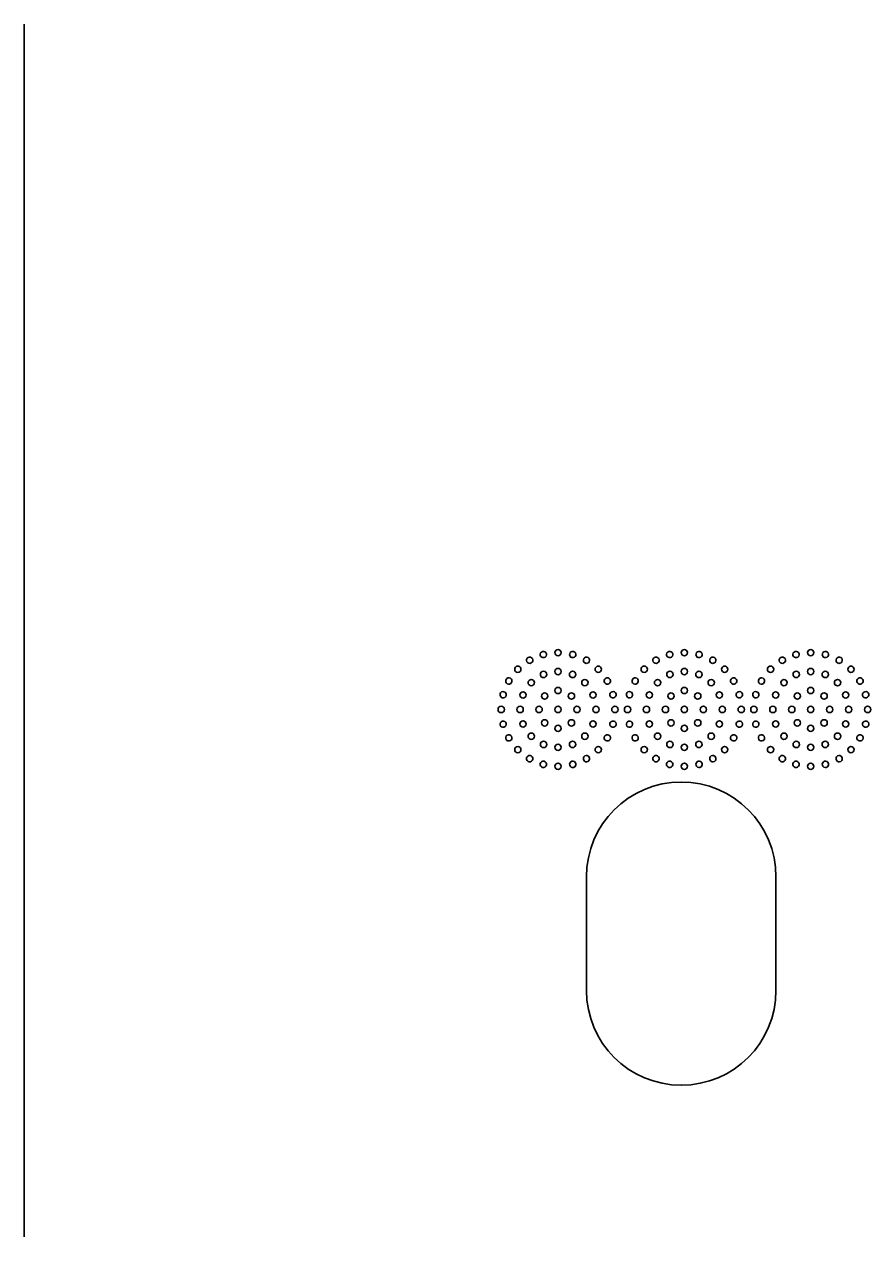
# Model space of a CAD drawing. Header units: inches. Extents: x 0 to 78.5, y 0 to 48.
# Drawn here: x 0 to 33.5, y 0 to 48 of the extents above; entities that cross this region are included whole.
import ezdxf

# ---------------------------------------------------------------- set-up
doc = ezdxf.new("R2010")
doc.units = ezdxf.units.IN
doc.header["$MEASUREMENT"] = 0
doc.layers.add('Layer 1', color=7, linetype='Continuous')

msp = doc.modelspace()

# ---------------------------------------------------------------- linework, layer by layer
at = {"layer": 'Layer 1', "color": 250, "lineweight": 35}
msp.add_lwpolyline([(0, 0), (0, 48)], dxfattribs=at)
for points, knots in [([(20.51, 23.169), (20.577, 23.187), (20.645, 23.147), (20.663, 23.081), (20.681, 23.014), (20.642, 22.945), (20.575, 22.928), (20.508, 22.91), (20.44, 22.949), (20.422, 23.016), (20.404, 23.083), (20.444, 23.151), (20.51, 23.169)], [0, 0, 0, 0, 1, 1, 1, 2, 2, 2, 3, 3, 3, 4, 4, 4, 4]), ([(21.125, 23.25), (21.194, 23.25), (21.25, 23.194), (21.25, 23.125), (21.25, 23.056), (21.194, 23), (21.125, 23), (21.056, 23), (21, 23.056), (21, 23.125), (21, 23.194), (21.056, 23.25), (21.125, 23.25)], [0, 0, 0, 0, 1, 1, 1, 2, 2, 2, 3, 3, 3, 4, 4, 4, 4]), ([(21.74, 23.169), (21.806, 23.151), (21.846, 23.083), (21.828, 23.016), (21.81, 22.949), (21.742, 22.91), (21.675, 22.928), (21.608, 22.945), (21.569, 23.014), (21.587, 23.081), (21.604, 23.147), (21.673, 23.187), (21.74, 23.169)], [0, 0, 0, 0, 1, 1, 1, 2, 2, 2, 3, 3, 3, 4, 4, 4, 4]), ([(25.51, 23.169), (25.577, 23.187), (25.645, 23.147), (25.663, 23.081), (25.681, 23.014), (25.642, 22.945), (25.575, 22.928), (25.508, 22.91), (25.44, 22.949), (25.422, 23.016), (25.404, 23.083), (25.444, 23.151), (25.51, 23.169)], [0, 0, 0, 0, 1, 1, 1, 2, 2, 2, 3, 3, 3, 4, 4, 4, 4]), ([(26.125, 23.25), (26.194, 23.25), (26.25, 23.194), (26.25, 23.125), (26.25, 23.056), (26.194, 23), (26.125, 23), (26.056, 23), (26, 23.056), (26, 23.125), (26, 23.194), (26.056, 23.25), (26.125, 23.25)], [0, 0, 0, 0, 1, 1, 1, 2, 2, 2, 3, 3, 3, 4, 4, 4, 4]), ([(26.74, 23.169), (26.806, 23.151), (26.846, 23.083), (26.828, 23.016), (26.81, 22.949), (26.742, 22.91), (26.675, 22.928), (26.608, 22.945), (26.569, 23.014), (26.587, 23.081), (26.604, 23.147), (26.673, 23.187), (26.74, 23.169)], [0, 0, 0, 0, 1, 1, 1, 2, 2, 2, 3, 3, 3, 4, 4, 4, 4]), ([(30.51, 23.169), (30.577, 23.187), (30.645, 23.147), (30.663, 23.081), (30.681, 23.014), (30.642, 22.945), (30.575, 22.928), (30.508, 22.91), (30.44, 22.949), (30.422, 23.016), (30.404, 23.083), (30.444, 23.151), (30.51, 23.169)], [0, 0, 0, 0, 1, 1, 1, 2, 2, 2, 3, 3, 3, 4, 4, 4, 4]), ([(31.125, 23.25), (31.194, 23.25), (31.25, 23.194), (31.25, 23.125), (31.25, 23.056), (31.194, 23), (31.125, 23), (31.056, 23), (31, 23.056), (31, 23.125), (31, 23.194), (31.056, 23.25), (31.125, 23.25)], [0, 0, 0, 0, 1, 1, 1, 2, 2, 2, 3, 3, 3, 4, 4, 4, 4]), ([(31.74, 23.169), (31.806, 23.151), (31.846, 23.083), (31.828, 23.016), (31.81, 22.949), (31.742, 22.91), (31.675, 22.928), (31.608, 22.945), (31.569, 23.014), (31.587, 23.081), (31.604, 23.147), (31.673, 23.187), (31.74, 23.169)], [0, 0, 0, 0, 1, 1, 1, 2, 2, 2, 3, 3, 3, 4, 4, 4, 4]), ([(19.446, 22.554), (19.494, 22.603), (19.574, 22.603), (19.622, 22.554), (19.671, 22.506), (19.671, 22.426), (19.622, 22.378), (19.574, 22.329), (19.494, 22.329), (19.446, 22.378), (19.397, 22.426), (19.397, 22.506), (19.446, 22.554)], [0, 0, 0, 0, 1, 1, 1, 2, 2, 2, 3, 3, 3, 4, 4, 4, 4]), ([(19.937, 22.932), (19.997, 22.966), (20.074, 22.946), (20.108, 22.886), (20.143, 22.826), (20.122, 22.75), (20.062, 22.715), (20.003, 22.681), (19.926, 22.701), (19.892, 22.761), (19.857, 22.821), (19.878, 22.897), (19.937, 22.932)], [0, 0, 0, 0, 1, 1, 1, 2, 2, 2, 3, 3, 3, 4, 4, 4, 4]), ([(22.312, 22.932), (22.372, 22.897), (22.393, 22.821), (22.358, 22.761), (22.324, 22.701), (22.247, 22.681), (22.187, 22.715), (22.128, 22.75), (22.107, 22.826), (22.142, 22.886), (22.176, 22.946), (22.253, 22.966), (22.312, 22.932)], [0, 0, 0, 0, 1, 1, 1, 2, 2, 2, 3, 3, 3, 4, 4, 4, 4]), ([(22.804, 22.554), (22.853, 22.506), (22.853, 22.426), (22.804, 22.378), (22.756, 22.329), (22.676, 22.329), (22.628, 22.378), (22.579, 22.426), (22.579, 22.506), (22.628, 22.554), (22.676, 22.603), (22.756, 22.603), (22.804, 22.554)], [0, 0, 0, 0, 1, 1, 1, 2, 2, 2, 3, 3, 3, 4, 4, 4, 4]), ([(24.446, 22.554), (24.494, 22.603), (24.574, 22.603), (24.622, 22.554), (24.671, 22.506), (24.671, 22.426), (24.622, 22.378), (24.574, 22.329), (24.494, 22.329), (24.446, 22.378), (24.397, 22.426), (24.397, 22.506), (24.446, 22.554)], [0, 0, 0, 0, 1, 1, 1, 2, 2, 2, 3, 3, 3, 4, 4, 4, 4]), ([(24.937, 22.932), (24.997, 22.966), (25.074, 22.946), (25.108, 22.886), (25.143, 22.826), (25.122, 22.75), (25.062, 22.715), (25.003, 22.681), (24.926, 22.701), (24.892, 22.761), (24.857, 22.821), (24.878, 22.897), (24.937, 22.932)], [0, 0, 0, 0, 1, 1, 1, 2, 2, 2, 3, 3, 3, 4, 4, 4, 4]), ([(27.312, 22.932), (27.372, 22.897), (27.393, 22.821), (27.358, 22.761), (27.324, 22.701), (27.247, 22.681), (27.187, 22.715), (27.128, 22.75), (27.107, 22.826), (27.142, 22.886), (27.176, 22.946), (27.253, 22.966), (27.312, 22.932)], [0, 0, 0, 0, 1, 1, 1, 2, 2, 2, 3, 3, 3, 4, 4, 4, 4]), ([(27.804, 22.554), (27.853, 22.506), (27.853, 22.426), (27.804, 22.378), (27.756, 22.329), (27.676, 22.329), (27.628, 22.378), (27.579, 22.426), (27.579, 22.506), (27.628, 22.554), (27.676, 22.603), (27.756, 22.603), (27.804, 22.554)], [0, 0, 0, 0, 1, 1, 1, 2, 2, 2, 3, 3, 3, 4, 4, 4, 4]), ([(29.446, 22.554), (29.494, 22.603), (29.574, 22.603), (29.622, 22.554), (29.671, 22.506), (29.671, 22.426), (29.622, 22.378), (29.574, 22.329), (29.494, 22.329), (29.446, 22.378), (29.397, 22.426), (29.397, 22.506), (29.446, 22.554)], [0, 0, 0, 0, 1, 1, 1, 2, 2, 2, 3, 3, 3, 4, 4, 4, 4]), ([(29.937, 22.932), (29.997, 22.966), (30.074, 22.946), (30.108, 22.886), (30.143, 22.826), (30.122, 22.75), (30.062, 22.715), (30.003, 22.681), (29.926, 22.701), (29.892, 22.761), (29.857, 22.821), (29.878, 22.897), (29.937, 22.932)], [0, 0, 0, 0, 1, 1, 1, 2, 2, 2, 3, 3, 3, 4, 4, 4, 4]), ([(32.312, 22.932), (32.372, 22.897), (32.393, 22.821), (32.358, 22.761), (32.324, 22.701), (32.247, 22.681), (32.187, 22.715), (32.128, 22.75), (32.107, 22.826), (32.142, 22.886), (32.176, 22.946), (32.253, 22.966), (32.312, 22.932)], [0, 0, 0, 0, 1, 1, 1, 2, 2, 2, 3, 3, 3, 4, 4, 4, 4]), ([(32.804, 22.554), (32.853, 22.506), (32.853, 22.426), (32.804, 22.378), (32.756, 22.329), (32.676, 22.329), (32.628, 22.378), (32.579, 22.426), (32.579, 22.506), (32.628, 22.554), (32.676, 22.603), (32.756, 22.603), (32.804, 22.554)], [0, 0, 0, 0, 1, 1, 1, 2, 2, 2, 3, 3, 3, 4, 4, 4, 4]), ([(19.068, 22.062), (19.103, 22.122), (19.179, 22.143), (19.239, 22.108), (19.299, 22.074), (19.319, 21.997), (19.285, 21.937), (19.25, 21.878), (19.174, 21.857), (19.114, 21.892), (19.054, 21.926), (19.034, 22.003), (19.068, 22.062)], [0, 0, 0, 0, 1, 1, 1, 2, 2, 2, 3, 3, 3, 4, 4, 4, 4]), ([(20.503, 22.376), (20.567, 22.403), (20.64, 22.372), (20.666, 22.309), (20.693, 22.245), (20.663, 22.172), (20.599, 22.145), (20.535, 22.119), (20.462, 22.149), (20.436, 22.213), (20.409, 22.277), (20.439, 22.35), (20.503, 22.376)], [0, 0, 0, 0, 1, 1, 1, 2, 2, 2, 3, 3, 3, 4, 4, 4, 4]), ([(21.125, 22.5), (21.194, 22.5), (21.25, 22.444), (21.25, 22.375), (21.25, 22.306), (21.194, 22.25), (21.125, 22.25), (21.056, 22.25), (21, 22.306), (21, 22.375), (21, 22.444), (21.056, 22.5), (21.125, 22.5)], [0, 0, 0, 0, 1, 1, 1, 2, 2, 2, 3, 3, 3, 4, 4, 4, 4]), ([(21.747, 22.376), (21.811, 22.35), (21.841, 22.277), (21.815, 22.213), (21.788, 22.149), (21.715, 22.119), (21.651, 22.145), (21.587, 22.172), (21.557, 22.245), (21.584, 22.309), (21.61, 22.372), (21.683, 22.403), (21.747, 22.376)], [0, 0, 0, 0, 1, 1, 1, 2, 2, 2, 3, 3, 3, 4, 4, 4, 4]), ([(23.182, 22.063), (23.216, 22.003), (23.196, 21.926), (23.136, 21.892), (23.076, 21.857), (23, 21.878), (22.965, 21.938), (22.931, 21.997), (22.951, 22.074), (23.011, 22.108), (23.071, 22.143), (23.147, 22.122), (23.182, 22.063)], [0, 0, 0, 0, 1, 1, 1, 2, 2, 2, 3, 3, 3, 4, 4, 4, 4]), ([(24.068, 22.062), (24.103, 22.122), (24.179, 22.143), (24.239, 22.108), (24.299, 22.074), (24.319, 21.997), (24.285, 21.937), (24.25, 21.878), (24.174, 21.857), (24.114, 21.892), (24.054, 21.926), (24.034, 22.003), (24.068, 22.062)], [0, 0, 0, 0, 1, 1, 1, 2, 2, 2, 3, 3, 3, 4, 4, 4, 4]), ([(25.503, 22.376), (25.567, 22.403), (25.64, 22.372), (25.666, 22.309), (25.693, 22.245), (25.663, 22.172), (25.599, 22.145), (25.535, 22.119), (25.462, 22.149), (25.436, 22.213), (25.409, 22.277), (25.439, 22.35), (25.503, 22.376)], [0, 0, 0, 0, 1, 1, 1, 2, 2, 2, 3, 3, 3, 4, 4, 4, 4]), ([(26.125, 22.5), (26.194, 22.5), (26.25, 22.444), (26.25, 22.375), (26.25, 22.306), (26.194, 22.25), (26.125, 22.25), (26.056, 22.25), (26, 22.306), (26, 22.375), (26, 22.444), (26.056, 22.5), (26.125, 22.5)], [0, 0, 0, 0, 1, 1, 1, 2, 2, 2, 3, 3, 3, 4, 4, 4, 4]), ([(26.747, 22.376), (26.811, 22.35), (26.841, 22.277), (26.815, 22.213), (26.788, 22.149), (26.715, 22.119), (26.651, 22.145), (26.587, 22.172), (26.557, 22.245), (26.584, 22.309), (26.61, 22.372), (26.683, 22.403), (26.747, 22.376)], [0, 0, 0, 0, 1, 1, 1, 2, 2, 2, 3, 3, 3, 4, 4, 4, 4]), ([(28.182, 22.063), (28.216, 22.003), (28.196, 21.926), (28.136, 21.892), (28.076, 21.857), (28, 21.878), (27.965, 21.938), (27.931, 21.997), (27.951, 22.074), (28.011, 22.108), (28.071, 22.143), (28.147, 22.122), (28.182, 22.063)], [0, 0, 0, 0, 1, 1, 1, 2, 2, 2, 3, 3, 3, 4, 4, 4, 4]), ([(29.068, 22.062), (29.103, 22.122), (29.179, 22.143), (29.239, 22.108), (29.299, 22.074), (29.319, 21.997), (29.285, 21.937), (29.25, 21.878), (29.174, 21.857), (29.114, 21.892), (29.054, 21.926), (29.034, 22.003), (29.068, 22.062)], [0, 0, 0, 0, 1, 1, 1, 2, 2, 2, 3, 3, 3, 4, 4, 4, 4]), ([(30.503, 22.376), (30.567, 22.403), (30.64, 22.372), (30.666, 22.309), (30.693, 22.245), (30.663, 22.172), (30.599, 22.145), (30.535, 22.119), (30.462, 22.149), (30.436, 22.213), (30.409, 22.277), (30.439, 22.35), (30.503, 22.376)], [0, 0, 0, 0, 1, 1, 1, 2, 2, 2, 3, 3, 3, 4, 4, 4, 4]), ([(31.125, 22.5), (31.194, 22.5), (31.25, 22.444), (31.25, 22.375), (31.25, 22.306), (31.194, 22.25), (31.125, 22.25), (31.056, 22.25), (31, 22.306), (31, 22.375), (31, 22.444), (31.056, 22.5), (31.125, 22.5)], [0, 0, 0, 0, 1, 1, 1, 2, 2, 2, 3, 3, 3, 4, 4, 4, 4]), ([(31.747, 22.376), (31.811, 22.35), (31.841, 22.277), (31.815, 22.213), (31.788, 22.149), (31.715, 22.119), (31.651, 22.145), (31.587, 22.172), (31.557, 22.245), (31.584, 22.309), (31.61, 22.372), (31.683, 22.403), (31.747, 22.376)], [0, 0, 0, 0, 1, 1, 1, 2, 2, 2, 3, 3, 3, 4, 4, 4, 4]), ([(33.182, 22.063), (33.216, 22.003), (33.196, 21.926), (33.136, 21.892), (33.076, 21.857), (33, 21.878), (32.965, 21.938), (32.931, 21.997), (32.951, 22.074), (33.011, 22.108), (33.071, 22.143), (33.147, 22.122), (33.182, 22.063)], [0, 0, 0, 0, 1, 1, 1, 2, 2, 2, 3, 3, 3, 4, 4, 4, 4]), ([(19.976, 22.024), (20.025, 22.073), (20.104, 22.073), (20.153, 22.024), (20.202, 21.975), (20.202, 21.896), (20.153, 21.847), (20.104, 21.798), (20.025, 21.798), (19.976, 21.847), (19.927, 21.896), (19.927, 21.975), (19.976, 22.024)], [0, 0, 0, 0, 1, 1, 1, 2, 2, 2, 3, 3, 3, 4, 4, 4, 4]), ([(21.125, 21.75), (21.194, 21.75), (21.25, 21.694), (21.25, 21.625), (21.25, 21.556), (21.194, 21.5), (21.125, 21.5), (21.056, 21.5), (21, 21.556), (21, 21.625), (21, 21.694), (21.056, 21.75), (21.125, 21.75)], [0, 0, 0, 0, 1, 1, 1, 2, 2, 2, 3, 3, 3, 4, 4, 4, 4]), ([(22.274, 22.024), (22.323, 21.975), (22.323, 21.896), (22.274, 21.847), (22.225, 21.798), (22.146, 21.798), (22.097, 21.847), (22.048, 21.896), (22.048, 21.975), (22.097, 22.024), (22.146, 22.073), (22.225, 22.073), (22.274, 22.024)], [0, 0, 0, 0, 1, 1, 1, 2, 2, 2, 3, 3, 3, 4, 4, 4, 4]), ([(24.976, 22.024), (25.025, 22.073), (25.104, 22.073), (25.153, 22.024), (25.202, 21.975), (25.202, 21.896), (25.153, 21.847), (25.104, 21.798), (25.025, 21.798), (24.976, 21.847), (24.927, 21.896), (24.927, 21.975), (24.976, 22.024)], [0, 0, 0, 0, 1, 1, 1, 2, 2, 2, 3, 3, 3, 4, 4, 4, 4]), ([(26.125, 21.75), (26.194, 21.75), (26.25, 21.694), (26.25, 21.625), (26.25, 21.556), (26.194, 21.5), (26.125, 21.5), (26.056, 21.5), (26, 21.556), (26, 21.625), (26, 21.694), (26.056, 21.75), (26.125, 21.75)], [0, 0, 0, 0, 1, 1, 1, 2, 2, 2, 3, 3, 3, 4, 4, 4, 4]), ([(27.274, 22.024), (27.323, 21.975), (27.323, 21.896), (27.274, 21.847), (27.225, 21.798), (27.146, 21.798), (27.097, 21.847), (27.048, 21.896), (27.048, 21.975), (27.097, 22.024), (27.146, 22.073), (27.225, 22.073), (27.274, 22.024)], [0, 0, 0, 0, 1, 1, 1, 2, 2, 2, 3, 3, 3, 4, 4, 4, 4]), ([(29.976, 22.024), (30.025, 22.073), (30.104, 22.073), (30.153, 22.024), (30.202, 21.975), (30.202, 21.896), (30.153, 21.847), (30.104, 21.798), (30.025, 21.798), (29.976, 21.847), (29.927, 21.896), (29.927, 21.975), (29.976, 22.024)], [0, 0, 0, 0, 1, 1, 1, 2, 2, 2, 3, 3, 3, 4, 4, 4, 4]), ([(31.125, 21.75), (31.194, 21.75), (31.25, 21.694), (31.25, 21.625), (31.25, 21.556), (31.194, 21.5), (31.125, 21.5), (31.056, 21.5), (31, 21.556), (31, 21.625), (31, 21.694), (31.056, 21.75), (31.125, 21.75)], [0, 0, 0, 0, 1, 1, 1, 2, 2, 2, 3, 3, 3, 4, 4, 4, 4]), ([(32.274, 22.024), (32.323, 21.975), (32.323, 21.896), (32.274, 21.847), (32.225, 21.798), (32.146, 21.798), (32.097, 21.847), (32.048, 21.896), (32.048, 21.975), (32.097, 22.024), (32.146, 22.073), (32.225, 22.073), (32.274, 22.024)], [0, 0, 0, 0, 1, 1, 1, 2, 2, 2, 3, 3, 3, 4, 4, 4, 4]), ([(18.831, 21.49), (18.849, 21.556), (18.917, 21.596), (18.984, 21.578), (19.051, 21.56), (19.09, 21.492), (19.072, 21.425), (19.055, 21.358), (18.986, 21.319), (18.919, 21.337), (18.853, 21.354), (18.813, 21.423), (18.831, 21.49)], [0, 0, 0, 0, 1, 1, 1, 2, 2, 2, 3, 3, 3, 4, 4, 4, 4]), ([(19.624, 21.497), (19.65, 21.561), (19.723, 21.591), (19.787, 21.564), (19.851, 21.538), (19.881, 21.465), (19.855, 21.401), (19.828, 21.337), (19.755, 21.307), (19.691, 21.334), (19.628, 21.36), (19.597, 21.433), (19.624, 21.497)], [0, 0, 0, 0, 1, 1, 1, 2, 2, 2, 3, 3, 3, 4, 4, 4, 4]), ([(20.506, 21.494), (20.555, 21.543), (20.634, 21.543), (20.683, 21.494), (20.732, 21.445), (20.732, 21.366), (20.683, 21.317), (20.634, 21.268), (20.555, 21.268), (20.506, 21.317), (20.457, 21.366), (20.457, 21.445), (20.506, 21.494)], [0, 0, 0, 0, 1, 1, 1, 2, 2, 2, 3, 3, 3, 4, 4, 4, 4]), ([(21.744, 21.494), (21.793, 21.445), (21.793, 21.366), (21.744, 21.317), (21.695, 21.268), (21.616, 21.268), (21.567, 21.317), (21.518, 21.366), (21.518, 21.445), (21.567, 21.494), (21.616, 21.543), (21.695, 21.543), (21.744, 21.494)], [0, 0, 0, 0, 1, 1, 1, 2, 2, 2, 3, 3, 3, 4, 4, 4, 4]), ([(22.626, 21.497), (22.653, 21.433), (22.622, 21.36), (22.559, 21.334), (22.495, 21.307), (22.422, 21.337), (22.395, 21.401), (22.369, 21.465), (22.399, 21.538), (22.463, 21.564), (22.527, 21.591), (22.6, 21.561), (22.626, 21.497)], [0, 0, 0, 0, 1, 1, 1, 2, 2, 2, 3, 3, 3, 4, 4, 4, 4]), ([(23.419, 21.49), (23.437, 21.423), (23.397, 21.354), (23.331, 21.337), (23.264, 21.319), (23.195, 21.358), (23.178, 21.425), (23.16, 21.492), (23.199, 21.56), (23.266, 21.578), (23.333, 21.596), (23.401, 21.556), (23.419, 21.49)], [0, 0, 0, 0, 1, 1, 1, 2, 2, 2, 3, 3, 3, 4, 4, 4, 4]), ([(23.831, 21.49), (23.849, 21.556), (23.917, 21.596), (23.984, 21.578), (24.051, 21.56), (24.09, 21.492), (24.072, 21.425), (24.055, 21.358), (23.986, 21.319), (23.919, 21.337), (23.853, 21.354), (23.813, 21.423), (23.831, 21.49)], [0, 0, 0, 0, 1, 1, 1, 2, 2, 2, 3, 3, 3, 4, 4, 4, 4]), ([(24.624, 21.497), (24.65, 21.561), (24.723, 21.591), (24.787, 21.564), (24.851, 21.538), (24.881, 21.465), (24.855, 21.401), (24.828, 21.337), (24.755, 21.307), (24.691, 21.334), (24.628, 21.36), (24.597, 21.433), (24.624, 21.497)], [0, 0, 0, 0, 1, 1, 1, 2, 2, 2, 3, 3, 3, 4, 4, 4, 4]), ([(25.506, 21.494), (25.555, 21.543), (25.634, 21.543), (25.683, 21.494), (25.732, 21.445), (25.732, 21.366), (25.683, 21.317), (25.634, 21.268), (25.555, 21.268), (25.506, 21.317), (25.457, 21.366), (25.457, 21.445), (25.506, 21.494)], [0, 0, 0, 0, 1, 1, 1, 2, 2, 2, 3, 3, 3, 4, 4, 4, 4]), ([(26.744, 21.494), (26.793, 21.445), (26.793, 21.366), (26.744, 21.317), (26.695, 21.268), (26.616, 21.268), (26.567, 21.317), (26.518, 21.366), (26.518, 21.445), (26.567, 21.494), (26.616, 21.543), (26.695, 21.543), (26.744, 21.494)], [0, 0, 0, 0, 1, 1, 1, 2, 2, 2, 3, 3, 3, 4, 4, 4, 4]), ([(27.626, 21.497), (27.653, 21.433), (27.622, 21.36), (27.559, 21.334), (27.495, 21.307), (27.422, 21.337), (27.395, 21.401), (27.369, 21.465), (27.399, 21.538), (27.463, 21.564), (27.527, 21.591), (27.6, 21.561), (27.626, 21.497)], [0, 0, 0, 0, 1, 1, 1, 2, 2, 2, 3, 3, 3, 4, 4, 4, 4]), ([(28.419, 21.49), (28.437, 21.423), (28.397, 21.354), (28.331, 21.337), (28.264, 21.319), (28.195, 21.358), (28.178, 21.425), (28.16, 21.492), (28.199, 21.56), (28.266, 21.578), (28.333, 21.596), (28.401, 21.556), (28.419, 21.49)], [0, 0, 0, 0, 1, 1, 1, 2, 2, 2, 3, 3, 3, 4, 4, 4, 4]), ([(28.831, 21.49), (28.849, 21.556), (28.917, 21.596), (28.984, 21.578), (29.051, 21.56), (29.09, 21.492), (29.072, 21.425), (29.055, 21.358), (28.986, 21.319), (28.919, 21.337), (28.853, 21.354), (28.813, 21.423), (28.831, 21.49)], [0, 0, 0, 0, 1, 1, 1, 2, 2, 2, 3, 3, 3, 4, 4, 4, 4]), ([(29.624, 21.497), (29.65, 21.561), (29.723, 21.591), (29.787, 21.564), (29.851, 21.538), (29.881, 21.465), (29.855, 21.401), (29.828, 21.337), (29.755, 21.307), (29.691, 21.334), (29.628, 21.36), (29.597, 21.433), (29.624, 21.497)], [0, 0, 0, 0, 1, 1, 1, 2, 2, 2, 3, 3, 3, 4, 4, 4, 4]), ([(30.506, 21.494), (30.555, 21.543), (30.634, 21.543), (30.683, 21.494), (30.732, 21.445), (30.732, 21.366), (30.683, 21.317), (30.634, 21.268), (30.555, 21.268), (30.506, 21.317), (30.457, 21.366), (30.457, 21.445), (30.506, 21.494)], [0, 0, 0, 0, 1, 1, 1, 2, 2, 2, 3, 3, 3, 4, 4, 4, 4]), ([(31.744, 21.494), (31.793, 21.445), (31.793, 21.366), (31.744, 21.317), (31.695, 21.268), (31.616, 21.268), (31.567, 21.317), (31.518, 21.366), (31.518, 21.445), (31.567, 21.494), (31.616, 21.543), (31.695, 21.543), (31.744, 21.494)], [0, 0, 0, 0, 1, 1, 1, 2, 2, 2, 3, 3, 3, 4, 4, 4, 4]), ([(32.626, 21.497), (32.653, 21.433), (32.622, 21.36), (32.559, 21.334), (32.495, 21.307), (32.422, 21.337), (32.395, 21.401), (32.369, 21.465), (32.399, 21.538), (32.463, 21.564), (32.527, 21.591), (32.6, 21.561), (32.626, 21.497)], [0, 0, 0, 0, 1, 1, 1, 2, 2, 2, 3, 3, 3, 4, 4, 4, 4]), ([(33.419, 21.49), (33.437, 21.423), (33.397, 21.354), (33.331, 21.337), (33.264, 21.319), (33.195, 21.358), (33.178, 21.425), (33.16, 21.492), (33.199, 21.56), (33.266, 21.578), (33.333, 21.596), (33.401, 21.556), (33.419, 21.49)], [0, 0, 0, 0, 1, 1, 1, 2, 2, 2, 3, 3, 3, 4, 4, 4, 4]), ([(18.75, 20.875), (18.75, 20.944), (18.806, 21), (18.875, 21), (18.944, 21), (19, 20.944), (19, 20.875), (19, 20.806), (18.944, 20.75), (18.875, 20.75), (18.806, 20.75), (18.75, 20.806), (18.75, 20.875)], [0, 0, 0, 0, 1, 1, 1, 2, 2, 2, 3, 3, 3, 4, 4, 4, 4]), ([(19.5, 20.875), (19.5, 20.944), (19.556, 21), (19.625, 21), (19.694, 21), (19.75, 20.944), (19.75, 20.875), (19.75, 20.806), (19.694, 20.75), (19.625, 20.75), (19.556, 20.75), (19.5, 20.806), (19.5, 20.875)], [0, 0, 0, 0, 1, 1, 1, 2, 2, 2, 3, 3, 3, 4, 4, 4, 4]), ([(20.25, 20.875), (20.25, 20.944), (20.306, 21), (20.375, 21), (20.444, 21), (20.5, 20.944), (20.5, 20.875), (20.5, 20.806), (20.444, 20.75), (20.375, 20.75), (20.306, 20.75), (20.25, 20.806), (20.25, 20.875)], [0, 0, 0, 0, 1, 1, 1, 2, 2, 2, 3, 3, 3, 4, 4, 4, 4]), ([(21.25, 20.875), (21.25, 20.806), (21.194, 20.75), (21.125, 20.75), (21.056, 20.75), (21, 20.806), (21, 20.875), (21, 20.944), (21.056, 21), (21.125, 21), (21.194, 21), (21.25, 20.944), (21.25, 20.875)], [0, 0, 0, 0, 1, 1, 1, 2, 2, 2, 3, 3, 3, 4, 4, 4, 4]), ([(22, 20.875), (22, 20.806), (21.944, 20.75), (21.875, 20.75), (21.806, 20.75), (21.75, 20.806), (21.75, 20.875), (21.75, 20.944), (21.806, 21), (21.875, 21), (21.944, 21), (22, 20.944), (22, 20.875)], [0, 0, 0, 0, 1, 1, 1, 2, 2, 2, 3, 3, 3, 4, 4, 4, 4]), ([(22.75, 20.875), (22.75, 20.806), (22.694, 20.75), (22.625, 20.75), (22.556, 20.75), (22.5, 20.806), (22.5, 20.875), (22.5, 20.944), (22.556, 21), (22.625, 21), (22.694, 21), (22.75, 20.944), (22.75, 20.875)], [0, 0, 0, 0, 1, 1, 1, 2, 2, 2, 3, 3, 3, 4, 4, 4, 4]), ([(22.75, 20.875), (22.75, 20.806), (22.694, 20.75), (22.625, 20.75), (22.556, 20.75), (22.5, 20.806), (22.5, 20.875), (22.5, 20.944), (22.556, 21), (22.625, 21), (22.694, 21), (22.75, 20.944), (22.75, 20.875)], [0, 0, 0, 0, 1, 1, 1, 2, 2, 2, 3, 3, 3, 4, 4, 4, 4]), ([(23.5, 20.875), (23.5, 20.806), (23.444, 20.75), (23.375, 20.75), (23.306, 20.75), (23.25, 20.806), (23.25, 20.875), (23.25, 20.944), (23.306, 21), (23.375, 21), (23.444, 21), (23.5, 20.944), (23.5, 20.875)], [0, 0, 0, 0, 1, 1, 1, 2, 2, 2, 3, 3, 3, 4, 4, 4, 4]), ([(23.75, 20.875), (23.75, 20.944), (23.806, 21), (23.875, 21), (23.944, 21), (24, 20.944), (24, 20.875), (24, 20.806), (23.944, 20.75), (23.875, 20.75), (23.806, 20.75), (23.75, 20.806), (23.75, 20.875)], [0, 0, 0, 0, 1, 1, 1, 2, 2, 2, 3, 3, 3, 4, 4, 4, 4]), ([(24.5, 20.875), (24.5, 20.944), (24.556, 21), (24.625, 21), (24.694, 21), (24.75, 20.944), (24.75, 20.875), (24.75, 20.806), (24.694, 20.75), (24.625, 20.75), (24.556, 20.75), (24.5, 20.806), (24.5, 20.875)], [0, 0, 0, 0, 1, 1, 1, 2, 2, 2, 3, 3, 3, 4, 4, 4, 4]), ([(25.25, 20.875), (25.25, 20.944), (25.306, 21), (25.375, 21), (25.444, 21), (25.5, 20.944), (25.5, 20.875), (25.5, 20.806), (25.444, 20.75), (25.375, 20.75), (25.306, 20.75), (25.25, 20.806), (25.25, 20.875)], [0, 0, 0, 0, 1, 1, 1, 2, 2, 2, 3, 3, 3, 4, 4, 4, 4]), ([(26.25, 20.875), (26.25, 20.806), (26.194, 20.75), (26.125, 20.75), (26.056, 20.75), (26, 20.806), (26, 20.875), (26, 20.944), (26.056, 21), (26.125, 21), (26.194, 21), (26.25, 20.944), (26.25, 20.875)], [0, 0, 0, 0, 1, 1, 1, 2, 2, 2, 3, 3, 3, 4, 4, 4, 4]), ([(27, 20.875), (27, 20.806), (26.944, 20.75), (26.875, 20.75), (26.806, 20.75), (26.75, 20.806), (26.75, 20.875), (26.75, 20.944), (26.806, 21), (26.875, 21), (26.944, 21), (27, 20.944), (27, 20.875)], [0, 0, 0, 0, 1, 1, 1, 2, 2, 2, 3, 3, 3, 4, 4, 4, 4]), ([(27.75, 20.875), (27.75, 20.806), (27.694, 20.75), (27.625, 20.75), (27.556, 20.75), (27.5, 20.806), (27.5, 20.875), (27.5, 20.944), (27.556, 21), (27.625, 21), (27.694, 21), (27.75, 20.944), (27.75, 20.875)], [0, 0, 0, 0, 1, 1, 1, 2, 2, 2, 3, 3, 3, 4, 4, 4, 4]), ([(27.75, 20.875), (27.75, 20.806), (27.694, 20.75), (27.625, 20.75), (27.556, 20.75), (27.5, 20.806), (27.5, 20.875), (27.5, 20.944), (27.556, 21), (27.625, 21), (27.694, 21), (27.75, 20.944), (27.75, 20.875)], [0, 0, 0, 0, 1, 1, 1, 2, 2, 2, 3, 3, 3, 4, 4, 4, 4]), ([(28.5, 20.875), (28.5, 20.806), (28.444, 20.75), (28.375, 20.75), (28.306, 20.75), (28.25, 20.806), (28.25, 20.875), (28.25, 20.944), (28.306, 21), (28.375, 21), (28.444, 21), (28.5, 20.944), (28.5, 20.875)], [0, 0, 0, 0, 1, 1, 1, 2, 2, 2, 3, 3, 3, 4, 4, 4, 4]), ([(28.75, 20.875), (28.75, 20.944), (28.806, 21), (28.875, 21), (28.944, 21), (29, 20.944), (29, 20.875), (29, 20.806), (28.944, 20.75), (28.875, 20.75), (28.806, 20.75), (28.75, 20.806), (28.75, 20.875)], [0, 0, 0, 0, 1, 1, 1, 2, 2, 2, 3, 3, 3, 4, 4, 4, 4]), ([(29.5, 20.875), (29.5, 20.944), (29.556, 21), (29.625, 21), (29.694, 21), (29.75, 20.944), (29.75, 20.875), (29.75, 20.806), (29.694, 20.75), (29.625, 20.75), (29.556, 20.75), (29.5, 20.806), (29.5, 20.875)], [0, 0, 0, 0, 1, 1, 1, 2, 2, 2, 3, 3, 3, 4, 4, 4, 4]), ([(30.25, 20.875), (30.25, 20.944), (30.306, 21), (30.375, 21), (30.444, 21), (30.5, 20.944), (30.5, 20.875), (30.5, 20.806), (30.444, 20.75), (30.375, 20.75), (30.306, 20.75), (30.25, 20.806), (30.25, 20.875)], [0, 0, 0, 0, 1, 1, 1, 2, 2, 2, 3, 3, 3, 4, 4, 4, 4]), ([(31.25, 20.875), (31.25, 20.806), (31.194, 20.75), (31.125, 20.75), (31.056, 20.75), (31, 20.806), (31, 20.875), (31, 20.944), (31.056, 21), (31.125, 21), (31.194, 21), (31.25, 20.944), (31.25, 20.875)], [0, 0, 0, 0, 1, 1, 1, 2, 2, 2, 3, 3, 3, 4, 4, 4, 4]), ([(32, 20.875), (32, 20.806), (31.944, 20.75), (31.875, 20.75), (31.806, 20.75), (31.75, 20.806), (31.75, 20.875), (31.75, 20.944), (31.806, 21), (31.875, 21), (31.944, 21), (32, 20.944), (32, 20.875)], [0, 0, 0, 0, 1, 1, 1, 2, 2, 2, 3, 3, 3, 4, 4, 4, 4]), ([(32.75, 20.875), (32.75, 20.806), (32.694, 20.75), (32.625, 20.75), (32.556, 20.75), (32.5, 20.806), (32.5, 20.875), (32.5, 20.944), (32.556, 21), (32.625, 21), (32.694, 21), (32.75, 20.944), (32.75, 20.875)], [0, 0, 0, 0, 1, 1, 1, 2, 2, 2, 3, 3, 3, 4, 4, 4, 4]), ([(32.75, 20.875), (32.75, 20.806), (32.694, 20.75), (32.625, 20.75), (32.556, 20.75), (32.5, 20.806), (32.5, 20.875), (32.5, 20.944), (32.556, 21), (32.625, 21), (32.694, 21), (32.75, 20.944), (32.75, 20.875)], [0, 0, 0, 0, 1, 1, 1, 2, 2, 2, 3, 3, 3, 4, 4, 4, 4]), ([(33.5, 20.875), (33.5, 20.806), (33.444, 20.75), (33.375, 20.75), (33.306, 20.75), (33.25, 20.806), (33.25, 20.875), (33.25, 20.944), (33.306, 21), (33.375, 21), (33.444, 21), (33.5, 20.944), (33.5, 20.875)], [0, 0, 0, 0, 1, 1, 1, 2, 2, 2, 3, 3, 3, 4, 4, 4, 4]), ([(18.831, 20.26), (18.813, 20.327), (18.853, 20.395), (18.919, 20.413), (18.986, 20.431), (19.055, 20.392), (19.072, 20.325), (19.09, 20.258), (19.051, 20.19), (18.984, 20.172), (18.917, 20.154), (18.849, 20.194), (18.831, 20.26)], [0, 0, 0, 0, 1, 1, 1, 2, 2, 2, 3, 3, 3, 4, 4, 4, 4]), ([(19.624, 20.253), (19.597, 20.317), (19.628, 20.39), (19.691, 20.416), (19.755, 20.443), (19.828, 20.413), (19.855, 20.349), (19.881, 20.285), (19.851, 20.212), (19.787, 20.186), (19.723, 20.159), (19.65, 20.189), (19.624, 20.253)], [0, 0, 0, 0, 1, 1, 1, 2, 2, 2, 3, 3, 3, 4, 4, 4, 4]), ([(20.506, 20.256), (20.457, 20.305), (20.457, 20.384), (20.506, 20.433), (20.555, 20.482), (20.634, 20.482), (20.683, 20.433), (20.732, 20.384), (20.732, 20.305), (20.683, 20.256), (20.634, 20.207), (20.555, 20.207), (20.506, 20.256)], [0, 0, 0, 0, 1, 1, 1, 2, 2, 2, 3, 3, 3, 4, 4, 4, 4]), ([(21.125, 20), (21.056, 20), (21, 20.056), (21, 20.125), (21, 20.194), (21.056, 20.25), (21.125, 20.25), (21.194, 20.25), (21.25, 20.194), (21.25, 20.125), (21.25, 20.056), (21.194, 20), (21.125, 20)], [0, 0, 0, 0, 1, 1, 1, 2, 2, 2, 3, 3, 3, 4, 4, 4, 4]), ([(21.744, 20.256), (21.695, 20.207), (21.616, 20.207), (21.567, 20.256), (21.518, 20.305), (21.518, 20.384), (21.567, 20.433), (21.616, 20.482), (21.695, 20.482), (21.744, 20.433), (21.793, 20.384), (21.793, 20.305), (21.744, 20.256)], [0, 0, 0, 0, 1, 1, 1, 2, 2, 2, 3, 3, 3, 4, 4, 4, 4]), ([(22.626, 20.253), (22.6, 20.189), (22.527, 20.159), (22.463, 20.185), (22.399, 20.212), (22.369, 20.285), (22.395, 20.349), (22.422, 20.413), (22.495, 20.443), (22.559, 20.416), (22.622, 20.39), (22.653, 20.317), (22.626, 20.253)], [0, 0, 0, 0, 1, 1, 1, 2, 2, 2, 3, 3, 3, 4, 4, 4, 4]), ([(23.419, 20.26), (23.401, 20.194), (23.333, 20.154), (23.266, 20.172), (23.199, 20.19), (23.16, 20.258), (23.178, 20.325), (23.195, 20.392), (23.264, 20.431), (23.331, 20.413), (23.397, 20.396), (23.437, 20.327), (23.419, 20.26)], [0, 0, 0, 0, 1, 1, 1, 2, 2, 2, 3, 3, 3, 4, 4, 4, 4]), ([(23.831, 20.26), (23.813, 20.327), (23.853, 20.395), (23.919, 20.413), (23.986, 20.431), (24.055, 20.392), (24.072, 20.325), (24.09, 20.258), (24.051, 20.19), (23.984, 20.172), (23.917, 20.154), (23.849, 20.194), (23.831, 20.26)], [0, 0, 0, 0, 1, 1, 1, 2, 2, 2, 3, 3, 3, 4, 4, 4, 4]), ([(24.624, 20.253), (24.597, 20.317), (24.628, 20.39), (24.691, 20.416), (24.755, 20.443), (24.828, 20.413), (24.855, 20.349), (24.881, 20.285), (24.851, 20.212), (24.787, 20.186), (24.723, 20.159), (24.65, 20.189), (24.624, 20.253)], [0, 0, 0, 0, 1, 1, 1, 2, 2, 2, 3, 3, 3, 4, 4, 4, 4]), ([(25.506, 20.256), (25.457, 20.305), (25.457, 20.384), (25.506, 20.433), (25.555, 20.482), (25.634, 20.482), (25.683, 20.433), (25.732, 20.384), (25.732, 20.305), (25.683, 20.256), (25.634, 20.207), (25.555, 20.207), (25.506, 20.256)], [0, 0, 0, 0, 1, 1, 1, 2, 2, 2, 3, 3, 3, 4, 4, 4, 4]), ([(26.125, 20), (26.056, 20), (26, 20.056), (26, 20.125), (26, 20.194), (26.056, 20.25), (26.125, 20.25), (26.194, 20.25), (26.25, 20.194), (26.25, 20.125), (26.25, 20.056), (26.194, 20), (26.125, 20)], [0, 0, 0, 0, 1, 1, 1, 2, 2, 2, 3, 3, 3, 4, 4, 4, 4]), ([(26.744, 20.256), (26.695, 20.207), (26.616, 20.207), (26.567, 20.256), (26.518, 20.305), (26.518, 20.384), (26.567, 20.433), (26.616, 20.482), (26.695, 20.482), (26.744, 20.433), (26.793, 20.384), (26.793, 20.305), (26.744, 20.256)], [0, 0, 0, 0, 1, 1, 1, 2, 2, 2, 3, 3, 3, 4, 4, 4, 4]), ([(27.626, 20.253), (27.6, 20.189), (27.527, 20.159), (27.463, 20.185), (27.399, 20.212), (27.369, 20.285), (27.395, 20.349), (27.422, 20.413), (27.495, 20.443), (27.559, 20.416), (27.622, 20.39), (27.653, 20.317), (27.626, 20.253)], [0, 0, 0, 0, 1, 1, 1, 2, 2, 2, 3, 3, 3, 4, 4, 4, 4]), ([(28.419, 20.26), (28.401, 20.194), (28.333, 20.154), (28.266, 20.172), (28.199, 20.19), (28.16, 20.258), (28.178, 20.325), (28.195, 20.392), (28.264, 20.431), (28.331, 20.413), (28.397, 20.396), (28.437, 20.327), (28.419, 20.26)], [0, 0, 0, 0, 1, 1, 1, 2, 2, 2, 3, 3, 3, 4, 4, 4, 4]), ([(28.831, 20.26), (28.813, 20.327), (28.853, 20.395), (28.919, 20.413), (28.986, 20.431), (29.055, 20.392), (29.072, 20.325), (29.09, 20.258), (29.051, 20.19), (28.984, 20.172), (28.917, 20.154), (28.849, 20.194), (28.831, 20.26)], [0, 0, 0, 0, 1, 1, 1, 2, 2, 2, 3, 3, 3, 4, 4, 4, 4]), ([(29.624, 20.253), (29.597, 20.317), (29.628, 20.39), (29.691, 20.416), (29.755, 20.443), (29.828, 20.413), (29.855, 20.349), (29.881, 20.285), (29.851, 20.212), (29.787, 20.186), (29.723, 20.159), (29.65, 20.189), (29.624, 20.253)], [0, 0, 0, 0, 1, 1, 1, 2, 2, 2, 3, 3, 3, 4, 4, 4, 4]), ([(30.506, 20.256), (30.457, 20.305), (30.457, 20.384), (30.506, 20.433), (30.555, 20.482), (30.634, 20.482), (30.683, 20.433), (30.732, 20.384), (30.732, 20.305), (30.683, 20.256), (30.634, 20.207), (30.555, 20.207), (30.506, 20.256)], [0, 0, 0, 0, 1, 1, 1, 2, 2, 2, 3, 3, 3, 4, 4, 4, 4]), ([(31.125, 20), (31.056, 20), (31, 20.056), (31, 20.125), (31, 20.194), (31.056, 20.25), (31.125, 20.25), (31.194, 20.25), (31.25, 20.194), (31.25, 20.125), (31.25, 20.056), (31.194, 20), (31.125, 20)], [0, 0, 0, 0, 1, 1, 1, 2, 2, 2, 3, 3, 3, 4, 4, 4, 4]), ([(31.744, 20.256), (31.695, 20.207), (31.616, 20.207), (31.567, 20.256), (31.518, 20.305), (31.518, 20.384), (31.567, 20.433), (31.616, 20.482), (31.695, 20.482), (31.744, 20.433), (31.793, 20.384), (31.793, 20.305), (31.744, 20.256)], [0, 0, 0, 0, 1, 1, 1, 2, 2, 2, 3, 3, 3, 4, 4, 4, 4]), ([(32.626, 20.253), (32.6, 20.189), (32.527, 20.159), (32.463, 20.185), (32.399, 20.212), (32.369, 20.285), (32.395, 20.349), (32.422, 20.413), (32.495, 20.443), (32.559, 20.416), (32.622, 20.39), (32.653, 20.317), (32.626, 20.253)], [0, 0, 0, 0, 1, 1, 1, 2, 2, 2, 3, 3, 3, 4, 4, 4, 4]), ([(33.419, 20.26), (33.401, 20.194), (33.333, 20.154), (33.266, 20.172), (33.199, 20.19), (33.16, 20.258), (33.178, 20.325), (33.195, 20.392), (33.264, 20.431), (33.331, 20.413), (33.397, 20.396), (33.437, 20.327), (33.419, 20.26)], [0, 0, 0, 0, 1, 1, 1, 2, 2, 2, 3, 3, 3, 4, 4, 4, 4]), ([(19.068, 19.687), (19.034, 19.747), (19.054, 19.824), (19.114, 19.858), (19.174, 19.893), (19.25, 19.872), (19.285, 19.812), (19.319, 19.753), (19.299, 19.676), (19.239, 19.642), (19.179, 19.607), (19.103, 19.628), (19.068, 19.687)], [0, 0, 0, 0, 1, 1, 1, 2, 2, 2, 3, 3, 3, 4, 4, 4, 4]), ([(19.976, 19.726), (19.927, 19.775), (19.927, 19.854), (19.976, 19.903), (20.025, 19.952), (20.104, 19.952), (20.153, 19.903), (20.202, 19.854), (20.202, 19.775), (20.153, 19.726), (20.104, 19.677), (20.025, 19.677), (19.976, 19.726)], [0, 0, 0, 0, 1, 1, 1, 2, 2, 2, 3, 3, 3, 4, 4, 4, 4]), ([(22.274, 19.726), (22.225, 19.677), (22.146, 19.677), (22.097, 19.726), (22.048, 19.775), (22.048, 19.854), (22.097, 19.903), (22.146, 19.952), (22.225, 19.952), (22.274, 19.903), (22.323, 19.854), (22.323, 19.775), (22.274, 19.726)], [0, 0, 0, 0, 1, 1, 1, 2, 2, 2, 3, 3, 3, 4, 4, 4, 4]), ([(23.182, 19.688), (23.147, 19.628), (23.071, 19.607), (23.011, 19.642), (22.951, 19.676), (22.931, 19.753), (22.965, 19.813), (23, 19.872), (23.076, 19.893), (23.136, 19.858), (23.196, 19.824), (23.216, 19.747), (23.182, 19.688)], [0, 0, 0, 0, 1, 1, 1, 2, 2, 2, 3, 3, 3, 4, 4, 4, 4]), ([(24.068, 19.687), (24.034, 19.747), (24.054, 19.824), (24.114, 19.858), (24.174, 19.893), (24.25, 19.872), (24.285, 19.812), (24.319, 19.753), (24.299, 19.676), (24.239, 19.642), (24.179, 19.607), (24.103, 19.628), (24.068, 19.687)], [0, 0, 0, 0, 1, 1, 1, 2, 2, 2, 3, 3, 3, 4, 4, 4, 4]), ([(24.976, 19.726), (24.927, 19.775), (24.927, 19.854), (24.976, 19.903), (25.025, 19.952), (25.104, 19.952), (25.153, 19.903), (25.202, 19.854), (25.202, 19.775), (25.153, 19.726), (25.104, 19.677), (25.025, 19.677), (24.976, 19.726)], [0, 0, 0, 0, 1, 1, 1, 2, 2, 2, 3, 3, 3, 4, 4, 4, 4]), ([(27.274, 19.726), (27.225, 19.677), (27.146, 19.677), (27.097, 19.726), (27.048, 19.775), (27.048, 19.854), (27.097, 19.903), (27.146, 19.952), (27.225, 19.952), (27.274, 19.903), (27.323, 19.854), (27.323, 19.775), (27.274, 19.726)], [0, 0, 0, 0, 1, 1, 1, 2, 2, 2, 3, 3, 3, 4, 4, 4, 4]), ([(28.182, 19.688), (28.147, 19.628), (28.071, 19.607), (28.011, 19.642), (27.951, 19.676), (27.931, 19.753), (27.965, 19.813), (28, 19.872), (28.076, 19.893), (28.136, 19.858), (28.196, 19.824), (28.216, 19.747), (28.182, 19.688)], [0, 0, 0, 0, 1, 1, 1, 2, 2, 2, 3, 3, 3, 4, 4, 4, 4]), ([(29.068, 19.687), (29.034, 19.747), (29.054, 19.824), (29.114, 19.858), (29.174, 19.893), (29.25, 19.872), (29.285, 19.812), (29.319, 19.753), (29.299, 19.676), (29.239, 19.642), (29.179, 19.607), (29.103, 19.628), (29.068, 19.687)], [0, 0, 0, 0, 1, 1, 1, 2, 2, 2, 3, 3, 3, 4, 4, 4, 4]), ([(29.976, 19.726), (29.927, 19.775), (29.927, 19.854), (29.976, 19.903), (30.025, 19.952), (30.104, 19.952), (30.153, 19.903), (30.202, 19.854), (30.202, 19.775), (30.153, 19.726), (30.104, 19.677), (30.025, 19.677), (29.976, 19.726)], [0, 0, 0, 0, 1, 1, 1, 2, 2, 2, 3, 3, 3, 4, 4, 4, 4]), ([(32.274, 19.726), (32.225, 19.677), (32.146, 19.677), (32.097, 19.726), (32.048, 19.775), (32.048, 19.854), (32.097, 19.903), (32.146, 19.952), (32.225, 19.952), (32.274, 19.903), (32.323, 19.854), (32.323, 19.775), (32.274, 19.726)], [0, 0, 0, 0, 1, 1, 1, 2, 2, 2, 3, 3, 3, 4, 4, 4, 4]), ([(33.182, 19.688), (33.147, 19.628), (33.071, 19.607), (33.011, 19.642), (32.951, 19.676), (32.931, 19.753), (32.965, 19.813), (33, 19.872), (33.076, 19.893), (33.136, 19.858), (33.196, 19.824), (33.216, 19.747), (33.182, 19.688)], [0, 0, 0, 0, 1, 1, 1, 2, 2, 2, 3, 3, 3, 4, 4, 4, 4]), ([(19.446, 19.196), (19.397, 19.244), (19.397, 19.324), (19.446, 19.372), (19.494, 19.421), (19.574, 19.421), (19.622, 19.372), (19.671, 19.324), (19.671, 19.244), (19.622, 19.196), (19.574, 19.147), (19.494, 19.147), (19.446, 19.196)], [0, 0, 0, 0, 1, 1, 1, 2, 2, 2, 3, 3, 3, 4, 4, 4, 4]), ([(20.503, 19.374), (20.439, 19.4), (20.409, 19.473), (20.435, 19.537), (20.462, 19.601), (20.535, 19.631), (20.599, 19.605), (20.663, 19.578), (20.693, 19.505), (20.666, 19.441), (20.64, 19.378), (20.567, 19.347), (20.503, 19.374)], [0, 0, 0, 0, 1, 1, 1, 2, 2, 2, 3, 3, 3, 4, 4, 4, 4]), ([(21.125, 19.25), (21.056, 19.25), (21, 19.306), (21, 19.375), (21, 19.444), (21.056, 19.5), (21.125, 19.5), (21.194, 19.5), (21.25, 19.444), (21.25, 19.375), (21.25, 19.306), (21.194, 19.25), (21.125, 19.25)], [0, 0, 0, 0, 1, 1, 1, 2, 2, 2, 3, 3, 3, 4, 4, 4, 4]), ([(21.747, 19.374), (21.683, 19.347), (21.61, 19.378), (21.584, 19.441), (21.557, 19.505), (21.587, 19.578), (21.651, 19.605), (21.715, 19.631), (21.788, 19.601), (21.814, 19.537), (21.841, 19.473), (21.811, 19.4), (21.747, 19.374)], [0, 0, 0, 0, 1, 1, 1, 2, 2, 2, 3, 3, 3, 4, 4, 4, 4]), ([(22.804, 19.196), (22.756, 19.147), (22.676, 19.147), (22.628, 19.196), (22.579, 19.244), (22.579, 19.324), (22.628, 19.372), (22.676, 19.421), (22.756, 19.421), (22.804, 19.372), (22.853, 19.324), (22.853, 19.244), (22.804, 19.196)], [0, 0, 0, 0, 1, 1, 1, 2, 2, 2, 3, 3, 3, 4, 4, 4, 4]), ([(24.446, 19.196), (24.397, 19.244), (24.397, 19.324), (24.446, 19.372), (24.494, 19.421), (24.574, 19.421), (24.622, 19.372), (24.671, 19.324), (24.671, 19.244), (24.622, 19.196), (24.574, 19.147), (24.494, 19.147), (24.446, 19.196)], [0, 0, 0, 0, 1, 1, 1, 2, 2, 2, 3, 3, 3, 4, 4, 4, 4]), ([(25.503, 19.374), (25.439, 19.4), (25.409, 19.473), (25.435, 19.537), (25.462, 19.601), (25.535, 19.631), (25.599, 19.605), (25.663, 19.578), (25.693, 19.505), (25.666, 19.441), (25.64, 19.378), (25.567, 19.347), (25.503, 19.374)], [0, 0, 0, 0, 1, 1, 1, 2, 2, 2, 3, 3, 3, 4, 4, 4, 4]), ([(26.125, 19.25), (26.056, 19.25), (26, 19.306), (26, 19.375), (26, 19.444), (26.056, 19.5), (26.125, 19.5), (26.194, 19.5), (26.25, 19.444), (26.25, 19.375), (26.25, 19.306), (26.194, 19.25), (26.125, 19.25)], [0, 0, 0, 0, 1, 1, 1, 2, 2, 2, 3, 3, 3, 4, 4, 4, 4]), ([(26.747, 19.374), (26.683, 19.347), (26.61, 19.378), (26.584, 19.441), (26.557, 19.505), (26.587, 19.578), (26.651, 19.605), (26.715, 19.631), (26.788, 19.601), (26.814, 19.537), (26.841, 19.473), (26.811, 19.4), (26.747, 19.374)], [0, 0, 0, 0, 1, 1, 1, 2, 2, 2, 3, 3, 3, 4, 4, 4, 4]), ([(27.804, 19.196), (27.756, 19.147), (27.676, 19.147), (27.628, 19.196), (27.579, 19.244), (27.579, 19.324), (27.628, 19.372), (27.676, 19.421), (27.756, 19.421), (27.804, 19.372), (27.853, 19.324), (27.853, 19.244), (27.804, 19.196)], [0, 0, 0, 0, 1, 1, 1, 2, 2, 2, 3, 3, 3, 4, 4, 4, 4]), ([(29.446, 19.196), (29.397, 19.244), (29.397, 19.324), (29.446, 19.372), (29.494, 19.421), (29.574, 19.421), (29.622, 19.372), (29.671, 19.324), (29.671, 19.244), (29.622, 19.196), (29.574, 19.147), (29.494, 19.147), (29.446, 19.196)], [0, 0, 0, 0, 1, 1, 1, 2, 2, 2, 3, 3, 3, 4, 4, 4, 4]), ([(30.503, 19.374), (30.439, 19.4), (30.409, 19.473), (30.435, 19.537), (30.462, 19.601), (30.535, 19.631), (30.599, 19.605), (30.663, 19.578), (30.693, 19.505), (30.666, 19.441), (30.64, 19.378), (30.567, 19.347), (30.503, 19.374)], [0, 0, 0, 0, 1, 1, 1, 2, 2, 2, 3, 3, 3, 4, 4, 4, 4]), ([(31.125, 19.25), (31.056, 19.25), (31, 19.306), (31, 19.375), (31, 19.444), (31.056, 19.5), (31.125, 19.5), (31.194, 19.5), (31.25, 19.444), (31.25, 19.375), (31.25, 19.306), (31.194, 19.25), (31.125, 19.25)], [0, 0, 0, 0, 1, 1, 1, 2, 2, 2, 3, 3, 3, 4, 4, 4, 4]), ([(31.747, 19.374), (31.683, 19.347), (31.61, 19.378), (31.584, 19.441), (31.557, 19.505), (31.587, 19.578), (31.651, 19.605), (31.715, 19.631), (31.788, 19.601), (31.814, 19.537), (31.841, 19.473), (31.811, 19.4), (31.747, 19.374)], [0, 0, 0, 0, 1, 1, 1, 2, 2, 2, 3, 3, 3, 4, 4, 4, 4]), ([(32.804, 19.196), (32.756, 19.147), (32.676, 19.147), (32.628, 19.196), (32.579, 19.244), (32.579, 19.324), (32.628, 19.372), (32.676, 19.421), (32.756, 19.421), (32.804, 19.372), (32.853, 19.324), (32.853, 19.244), (32.804, 19.196)], [0, 0, 0, 0, 1, 1, 1, 2, 2, 2, 3, 3, 3, 4, 4, 4, 4]), ([(19.938, 18.818), (19.878, 18.853), (19.857, 18.929), (19.892, 18.989), (19.926, 19.049), (20.003, 19.069), (20.063, 19.035), (20.122, 19), (20.143, 18.924), (20.108, 18.864), (20.074, 18.804), (19.997, 18.784), (19.938, 18.818)], [0, 0, 0, 0, 1, 1, 1, 2, 2, 2, 3, 3, 3, 4, 4, 4, 4]), ([(20.51, 18.581), (20.444, 18.599), (20.404, 18.667), (20.422, 18.734), (20.44, 18.801), (20.508, 18.84), (20.575, 18.822), (20.642, 18.805), (20.681, 18.736), (20.663, 18.669), (20.646, 18.603), (20.577, 18.563), (20.51, 18.581)], [0, 0, 0, 0, 1, 1, 1, 2, 2, 2, 3, 3, 3, 4, 4, 4, 4]), ([(21.125, 18.5), (21.056, 18.5), (21, 18.556), (21, 18.625), (21, 18.694), (21.056, 18.75), (21.125, 18.75), (21.194, 18.75), (21.25, 18.694), (21.25, 18.625), (21.25, 18.556), (21.194, 18.5), (21.125, 18.5)], [0, 0, 0, 0, 1, 1, 1, 2, 2, 2, 3, 3, 3, 4, 4, 4, 4]), ([(21.74, 18.581), (21.673, 18.563), (21.604, 18.603), (21.587, 18.669), (21.569, 18.736), (21.608, 18.805), (21.675, 18.822), (21.742, 18.84), (21.81, 18.801), (21.828, 18.734), (21.846, 18.667), (21.806, 18.599), (21.74, 18.581)], [0, 0, 0, 0, 1, 1, 1, 2, 2, 2, 3, 3, 3, 4, 4, 4, 4]), ([(22.313, 18.818), (22.253, 18.784), (22.176, 18.804), (22.142, 18.864), (22.107, 18.924), (22.128, 19), (22.188, 19.035), (22.247, 19.069), (22.324, 19.049), (22.358, 18.989), (22.393, 18.929), (22.372, 18.853), (22.313, 18.818)], [0, 0, 0, 0, 1, 1, 1, 2, 2, 2, 3, 3, 3, 4, 4, 4, 4]), ([(24.938, 18.818), (24.878, 18.853), (24.857, 18.929), (24.892, 18.989), (24.926, 19.049), (25.003, 19.069), (25.063, 19.035), (25.122, 19), (25.143, 18.924), (25.108, 18.864), (25.074, 18.804), (24.997, 18.784), (24.938, 18.818)], [0, 0, 0, 0, 1, 1, 1, 2, 2, 2, 3, 3, 3, 4, 4, 4, 4]), ([(25.51, 18.581), (25.444, 18.599), (25.404, 18.667), (25.422, 18.734), (25.44, 18.801), (25.508, 18.84), (25.575, 18.822), (25.642, 18.805), (25.681, 18.736), (25.663, 18.669), (25.646, 18.603), (25.577, 18.563), (25.51, 18.581)], [0, 0, 0, 0, 1, 1, 1, 2, 2, 2, 3, 3, 3, 4, 4, 4, 4]), ([(26.125, 18.5), (26.056, 18.5), (26, 18.556), (26, 18.625), (26, 18.694), (26.056, 18.75), (26.125, 18.75), (26.194, 18.75), (26.25, 18.694), (26.25, 18.625), (26.25, 18.556), (26.194, 18.5), (26.125, 18.5)], [0, 0, 0, 0, 1, 1, 1, 2, 2, 2, 3, 3, 3, 4, 4, 4, 4]), ([(26.74, 18.581), (26.673, 18.563), (26.604, 18.603), (26.587, 18.669), (26.569, 18.736), (26.608, 18.805), (26.675, 18.822), (26.742, 18.84), (26.81, 18.801), (26.828, 18.734), (26.846, 18.667), (26.806, 18.599), (26.74, 18.581)], [0, 0, 0, 0, 1, 1, 1, 2, 2, 2, 3, 3, 3, 4, 4, 4, 4]), ([(27.313, 18.818), (27.253, 18.784), (27.176, 18.804), (27.142, 18.864), (27.107, 18.924), (27.128, 19), (27.188, 19.035), (27.247, 19.069), (27.324, 19.049), (27.358, 18.989), (27.393, 18.929), (27.372, 18.853), (27.313, 18.818)], [0, 0, 0, 0, 1, 1, 1, 2, 2, 2, 3, 3, 3, 4, 4, 4, 4]), ([(29.938, 18.818), (29.878, 18.853), (29.857, 18.929), (29.892, 18.989), (29.926, 19.049), (30.003, 19.069), (30.063, 19.035), (30.122, 19), (30.143, 18.924), (30.108, 18.864), (30.074, 18.804), (29.997, 18.784), (29.938, 18.818)], [0, 0, 0, 0, 1, 1, 1, 2, 2, 2, 3, 3, 3, 4, 4, 4, 4]), ([(30.51, 18.581), (30.444, 18.599), (30.404, 18.667), (30.422, 18.734), (30.44, 18.801), (30.508, 18.84), (30.575, 18.822), (30.642, 18.805), (30.681, 18.736), (30.663, 18.669), (30.646, 18.603), (30.577, 18.563), (30.51, 18.581)], [0, 0, 0, 0, 1, 1, 1, 2, 2, 2, 3, 3, 3, 4, 4, 4, 4]), ([(31.125, 18.5), (31.056, 18.5), (31, 18.556), (31, 18.625), (31, 18.694), (31.056, 18.75), (31.125, 18.75), (31.194, 18.75), (31.25, 18.694), (31.25, 18.625), (31.25, 18.556), (31.194, 18.5), (31.125, 18.5)], [0, 0, 0, 0, 1, 1, 1, 2, 2, 2, 3, 3, 3, 4, 4, 4, 4]), ([(31.74, 18.581), (31.673, 18.563), (31.604, 18.603), (31.587, 18.669), (31.569, 18.736), (31.608, 18.805), (31.675, 18.822), (31.742, 18.84), (31.81, 18.801), (31.828, 18.734), (31.846, 18.667), (31.806, 18.599), (31.74, 18.581)], [0, 0, 0, 0, 1, 1, 1, 2, 2, 2, 3, 3, 3, 4, 4, 4, 4]), ([(32.313, 18.818), (32.253, 18.784), (32.176, 18.804), (32.142, 18.864), (32.107, 18.924), (32.128, 19), (32.188, 19.035), (32.247, 19.069), (32.324, 19.049), (32.358, 18.989), (32.393, 18.929), (32.372, 18.853), (32.313, 18.818)], [0, 0, 0, 0, 1, 1, 1, 2, 2, 2, 3, 3, 3, 4, 4, 4, 4]), ([(29.75, 9.75), (29.75, 7.679), (28.071, 6), (26, 6), (26, 6), (26, 6), (26, 6), (23.929, 6), (22.25, 7.679), (22.25, 9.75), (22.25, 9.75), (22.25, 14.25), (22.25, 14.25), (22.25, 16.321), (23.929, 18), (26, 18), (26, 18), (26, 18), (26, 18), (28.071, 18), (29.75, 16.321), (29.75, 14.25), (29.75, 14.25), (29.75, 9.75), (29.75, 9.75)], [0, 0, 0, 0, 1, 1, 1, 2, 2, 2, 3, 3, 3, 4, 4, 4, 5, 5, 5, 6, 6, 6, 7, 7, 7, 8, 8, 8, 8])]:
    msp.add_open_spline(points, degree=3, knots=knots, dxfattribs=at)

doc.saveas('drawing.dxf')
